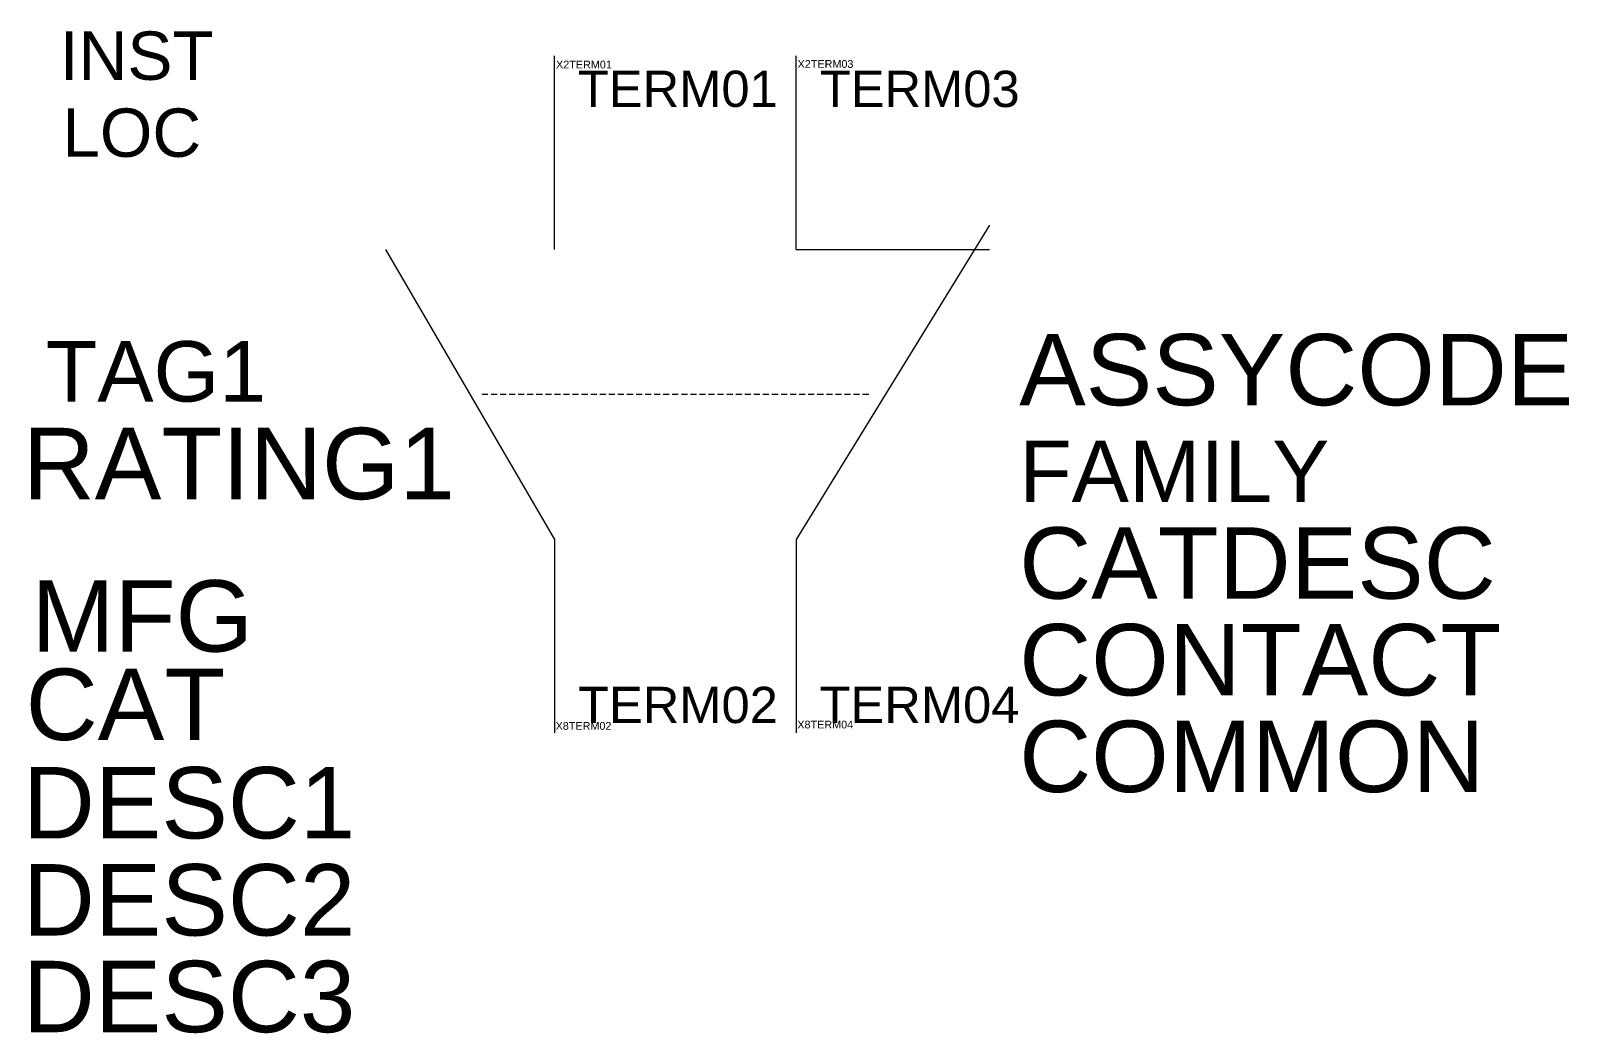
# Model space of a CAD drawing. Header units: inches. Extents: x -5.2 to 58.5, y 35.2 to 76.6.
import ezdxf
from ezdxf.enums import TextEntityAlignment as Align

# ---------------------------------------------------------------- set-up
doc = ezdxf.new("R2010")
doc.units = ezdxf.units.IN
doc.header["$MEASUREMENT"] = 0
doc.linetypes.add('штриховая2', pattern=[0.375, 0.25, -0.125])
doc.styles.get("Standard").update_dxf_attribs({"font": 'ARIAL.TTF'})

msp = doc.modelspace()

# ---------------------------------------------------------------- linework, layer by layer
for p, q in [((16.486, 67.601), (16.486, 75.601)), ((26.486, 67.601), (26.486, 75.601)), ((34.486, 68.601), (26.486, 55.601)), ((9.486, 67.601), (16.486, 55.601)), ((26.486, 67.601), (34.486, 67.601)), ((16.486, 55.601), (16.486, 47.601)), ((26.486, 55.601), (26.486, 47.601))]:
    msp.add_line(p, q)
at = {"linetype": 'штриховая2'}
msp.add_line((29.483, 61.602), (13.486, 61.601), dxfattribs=at)
for centre in [(16.486, 75.601), (26.486, 75.601)]:
    msp.add_circle(centre, 0.000163)

# ---------------------------------------------------------------- texts
at = {"flags": 1}
for tag, p, s, height in [('INST', (-3.98, 74.613), '', 2), ('X2TERM01', (16.548, 75.086), '', 0.32), ('X2TERM03', (26.542, 75.11), '', 0.32), ('LOC', (-3.879, 71.428), '', 2), ('ASSYCODE', (35.711, 61.149), '', 2.954), ('FAMILY', (35.711, 57.149), 'CBM_ACKO', 2.544), ('CATDESC', (35.711, 53.149), '', 2.954), ('MFG', (-5.151, 50.959), 'ACKO', 2.9544), ('CONTACT', (35.711, 49.149), '', 2.954), ('CAT', (-5.393, 47.302), 'GV-AD', 2.9544), ('X8TERM02', (16.53, 47.726), '', 0.32), ('X8TERM04', (26.531, 47.782), '', 0.32), ('COMMON', (35.711, 45.149), '', 2.954), ('DESC1', (-5.514, 43.232), '', 2.954), ('DESC2', (-5.514, 39.215), '', 2.954), ('DESC3', (-5.514, 35.215), '', 2.954)]:
    msp.add_attdef(tag, p, s, height=height, dxfattribs=at)
for tag, p, s, height in [('TERM01', (17.455, 73.492), '53', 1.5), ('TERM03', (27.462, 73.489), '61', 1.5), ('RATING1', (-5.514, 57.264), '', 2.954), ('TERM02', (17.459, 48.003), '54', 1.5), ('TERM04', (27.452, 48.006), '62', 1.5)]:
    msp.add_attdef(tag, p, s, height=height)
msp.add_attdef('TAG1', text='GV-AD', height=2.5).set_placement((4.555, 61.303), align=Align.RIGHT)

doc.saveas('drawing.dxf')
